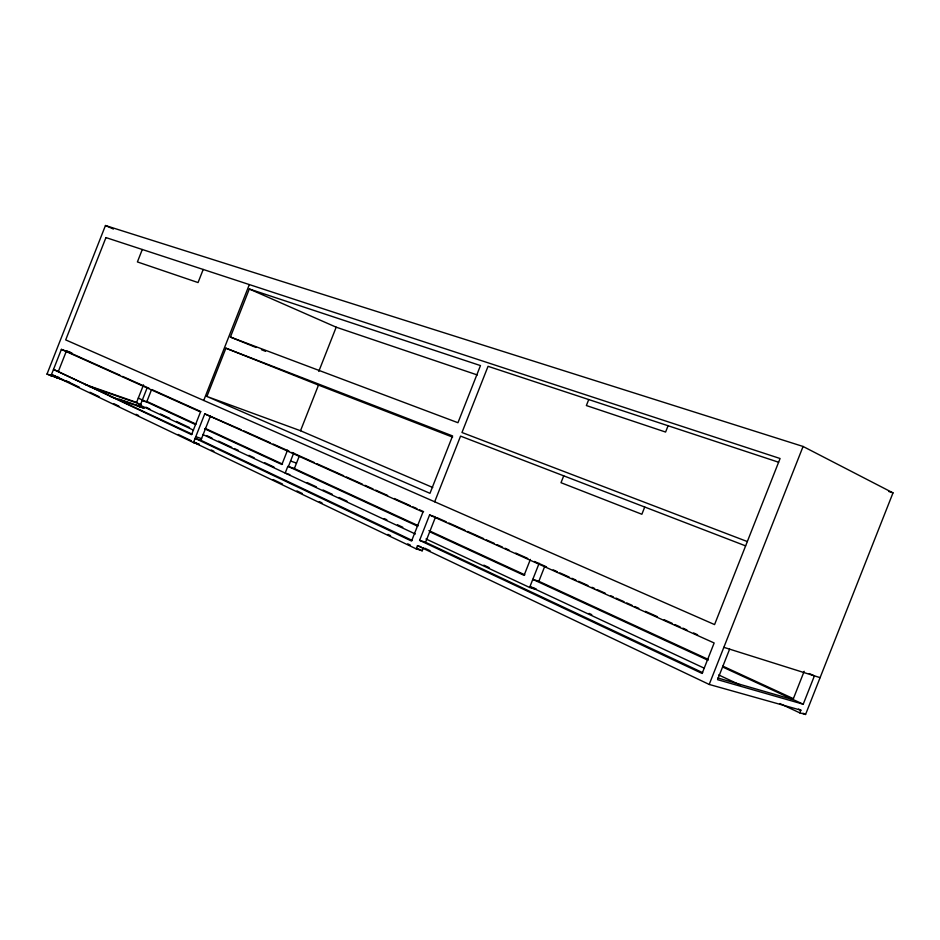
<?xml version="1.0" encoding="UTF-8"?>
<svg xmlns="http://www.w3.org/2000/svg" width="940" height="940" viewBox="0 0 940 940"><rect width="100%" height="100%" fill="white"/><g stroke="black" fill="none" stroke-linecap="round" stroke-linejoin="round"><path stroke-width="1.41" d="M70.077 382.615L47 374.096L105.456 225.53L803.077 446.465L893 492.877L805.568 714.471L799.811 712.873L779.859 703.543M50.925 375.977L61.382 349.386L65.095 350.738M58.468 371.159L66.341 351.184L72.38 353.37M56.424 377.88L56.964 376.505L59.596 377.762M142.292 249.5L137.405 261.931L198.046 282.564L203.204 269.463M136.594 402.414L143.491 384.895M147.063 388.055L139.696 406.75L135.642 404.846L136.276 405.07M146.652 402.085L151.469 389.841M203.721 400.452L249.335 284.585M206.894 396.457L225.905 348.188L452.587 435.937L429.98 493.324L206.894 396.457L300.518 430.743L432.741 487.496M230.394 337.061L249.312 289.003L480.469 365.589L457.956 422.718L230.394 337.061L256.068 347.495M199.327 444.291L193.464 442.564L204.755 413.87L241.133 429.674M412.249 540.453L200.89 440.32L210.501 415.915M287.546 450.154L281.894 464.513L204.826 428.875M318.778 371.418L336.191 327.19L477.32 374.966M300.518 430.743L318.495 385.095L452.598 437.123M293.715 453.045L288.404 466.534L294.361 468.566L299.132 456.464M423.47 547.585L422.213 550.781L416.22 548.878L417.489 545.682L421.085 546.822M429.58 514.979L714.153 642.972L702.121 673.463L419.593 540.336L429.58 514.979L435.526 517.012L425.573 542.274L702.662 672.652M434.68 501.784L460.553 436.113L745.62 545.881M588.734 399.559L586.372 405.551L665.591 432.048L668.082 425.75M530.383 559.406L524.097 575.351L429.556 531.699M563.718 475.84L561.004 482.702L641.867 514.262L644.723 507.024M425.996 538.972L529.608 587.465L539.125 563.33M535.965 588.616L535.671 589.368L529.608 587.465M708.067 660.28L532.804 579.369L538.855 581.308L544.613 566.679M417.489 545.682L709.207 684.449L803.077 446.465M729.616 649.141L717.573 679.667L803.218 704.213L814.416 675.848L809.293 673.581M804.17 671.313L793.043 699.513L722.672 667.024M799.811 712.873L800.868 710.182L798.53 709.089M709.207 684.449L800.868 710.182M717.819 677.987L793.83 699.877L803.218 704.213M723.847 647.331L820.103 677.646M531.124 587.089L534.754 588.229M419.593 540.336L425.573 542.274M888.817 491.514L893 492.877M778.614 462.233L488.048 366.318L461.975 432.506L747.323 541.558M289.849 474.641L285.184 473.067L287.851 466.287L417.572 526.165M198.175 443.903L193.546 442.341L416.22 548.878M195.779 436.677L201.559 438.639M200.89 440.32L195.121 438.357L411.555 541.04L422.988 512.018L204.755 413.87M111.026 396.809L144.196 408.312L137.557 405.516M290.566 461.035L296.523 463.103M84.506 384.26L137.228 402.626M88.806 386.258L141.294 404.529L140.33 406.973L137.287 405.539M55.589 376.035L51.465 374.602L193.464 442.564M47 374.096L63.614 379.854M119.016 399.077L134.256 404.365M142.163 400.511L145.524 401.686M66.458 350.879L70.547 352.371M225.905 348.188L318.495 385.095M261.473 349.692L265.538 351.337M105.456 225.53L113.411 229.031M249.312 289.003L336.191 327.19M66.858 351.372L119.956 375.224M122.611 376.423L149.155 388.349M151.81 389.536L200.925 411.614M243.801 430.873L270.438 442.834M273.105 444.032L289.085 451.212M291.752 452.41L314.383 462.586M317.05 463.784L343.688 475.746M346.355 476.944L362.335 484.123M365.002 485.322L372.992 488.918M375.659 490.116L387.644 495.498M394.295 498.494L410.287 505.673M412.942 506.872L416.937 508.657M419.604 509.856L423.599 511.654M436.865 517.611L446.218 521.817M448.897 523.016L464.936 530.231M467.615 531.429L483.654 538.632M486.332 539.842L494.358 543.438M497.025 544.648L502.383 547.045M505.05 548.243L509.069 550.053M515.755 553.061L527.787 558.466M534.472 561.462L546.504 566.867M553.19 569.875L557.197 571.673M559.876 572.883L569.229 577.09M571.908 578.288L575.914 580.086M578.594 581.284L587.947 585.491M591.965 587.3L594.632 588.499M597.311 589.697L605.337 593.305M610.683 595.713L613.362 596.912M616.029 598.11L624.054 601.718M626.733 602.916L632.08 605.325M634.747 606.523L638.765 608.321M645.451 611.329L657.483 616.734M664.169 619.742L672.194 623.337M674.861 624.548L680.207 626.945M682.886 628.143L686.893 629.953M693.579 632.949L697.598 634.759M61.382 349.386L200.502 411.955L191.56 434.68L53.498 369.42L192.054 434.151M293.821 468.32L418.253 525.695M428.91 530.606L524.826 574.834M538.855 581.308L708.149 659.375M722.813 666.131L793.477 698.714M146.699 401.356L195.966 424.105M205.284 428.417L282.529 464.09M138.298 398.102L195.52 424.575M589.098 613.409L591.754 614.654M802.913 713.225L805.568 714.471M145.935 407.196L149.895 409.053M160.458 413.988L169.694 418.312M176.297 421.39L189.504 427.559M206.659 435.584L211.947 438.052M218.538 441.142L231.745 447.311M234.389 448.545L238.349 450.401M248.912 455.336L254.188 457.804M264.751 462.738L273.987 467.062M307.098 482.537L316.404 486.885M323.043 489.987L332.349 494.334M338.999 497.436L346.966 501.173M384.178 518.563L386.834 519.797M397.467 524.767L402.778 527.258M483.841 565.14L489.164 567.631M529.913 586.701L704.084 668.117M718.701 674.955L739.98 684.896M138.262 404.306L193.464 430.144M202.77 434.491L415.363 534.002M424.798 548.22L430.097 550.734M211.195 449.966L213.838 451.224M273.188 479.576L282.423 483.983M296.923 490.915L302.198 493.441M319.341 501.631L321.985 502.888M387.926 534.39L390.57 535.659M407.713 543.849L410.345 545.106M416.949 548.255L422.213 550.781M66.188 380.912L79.36 387.21M89.899 392.25L99.123 396.656M113.611 403.589L118.875 406.103M136.006 414.293L138.638 415.551M178.165 434.445L191.337 440.743M193.969 442L199.245 444.514M105.95 237.585L65.694 339.892L714.576 624.583L780.082 458.509L105.95 237.585"/></g></svg>
